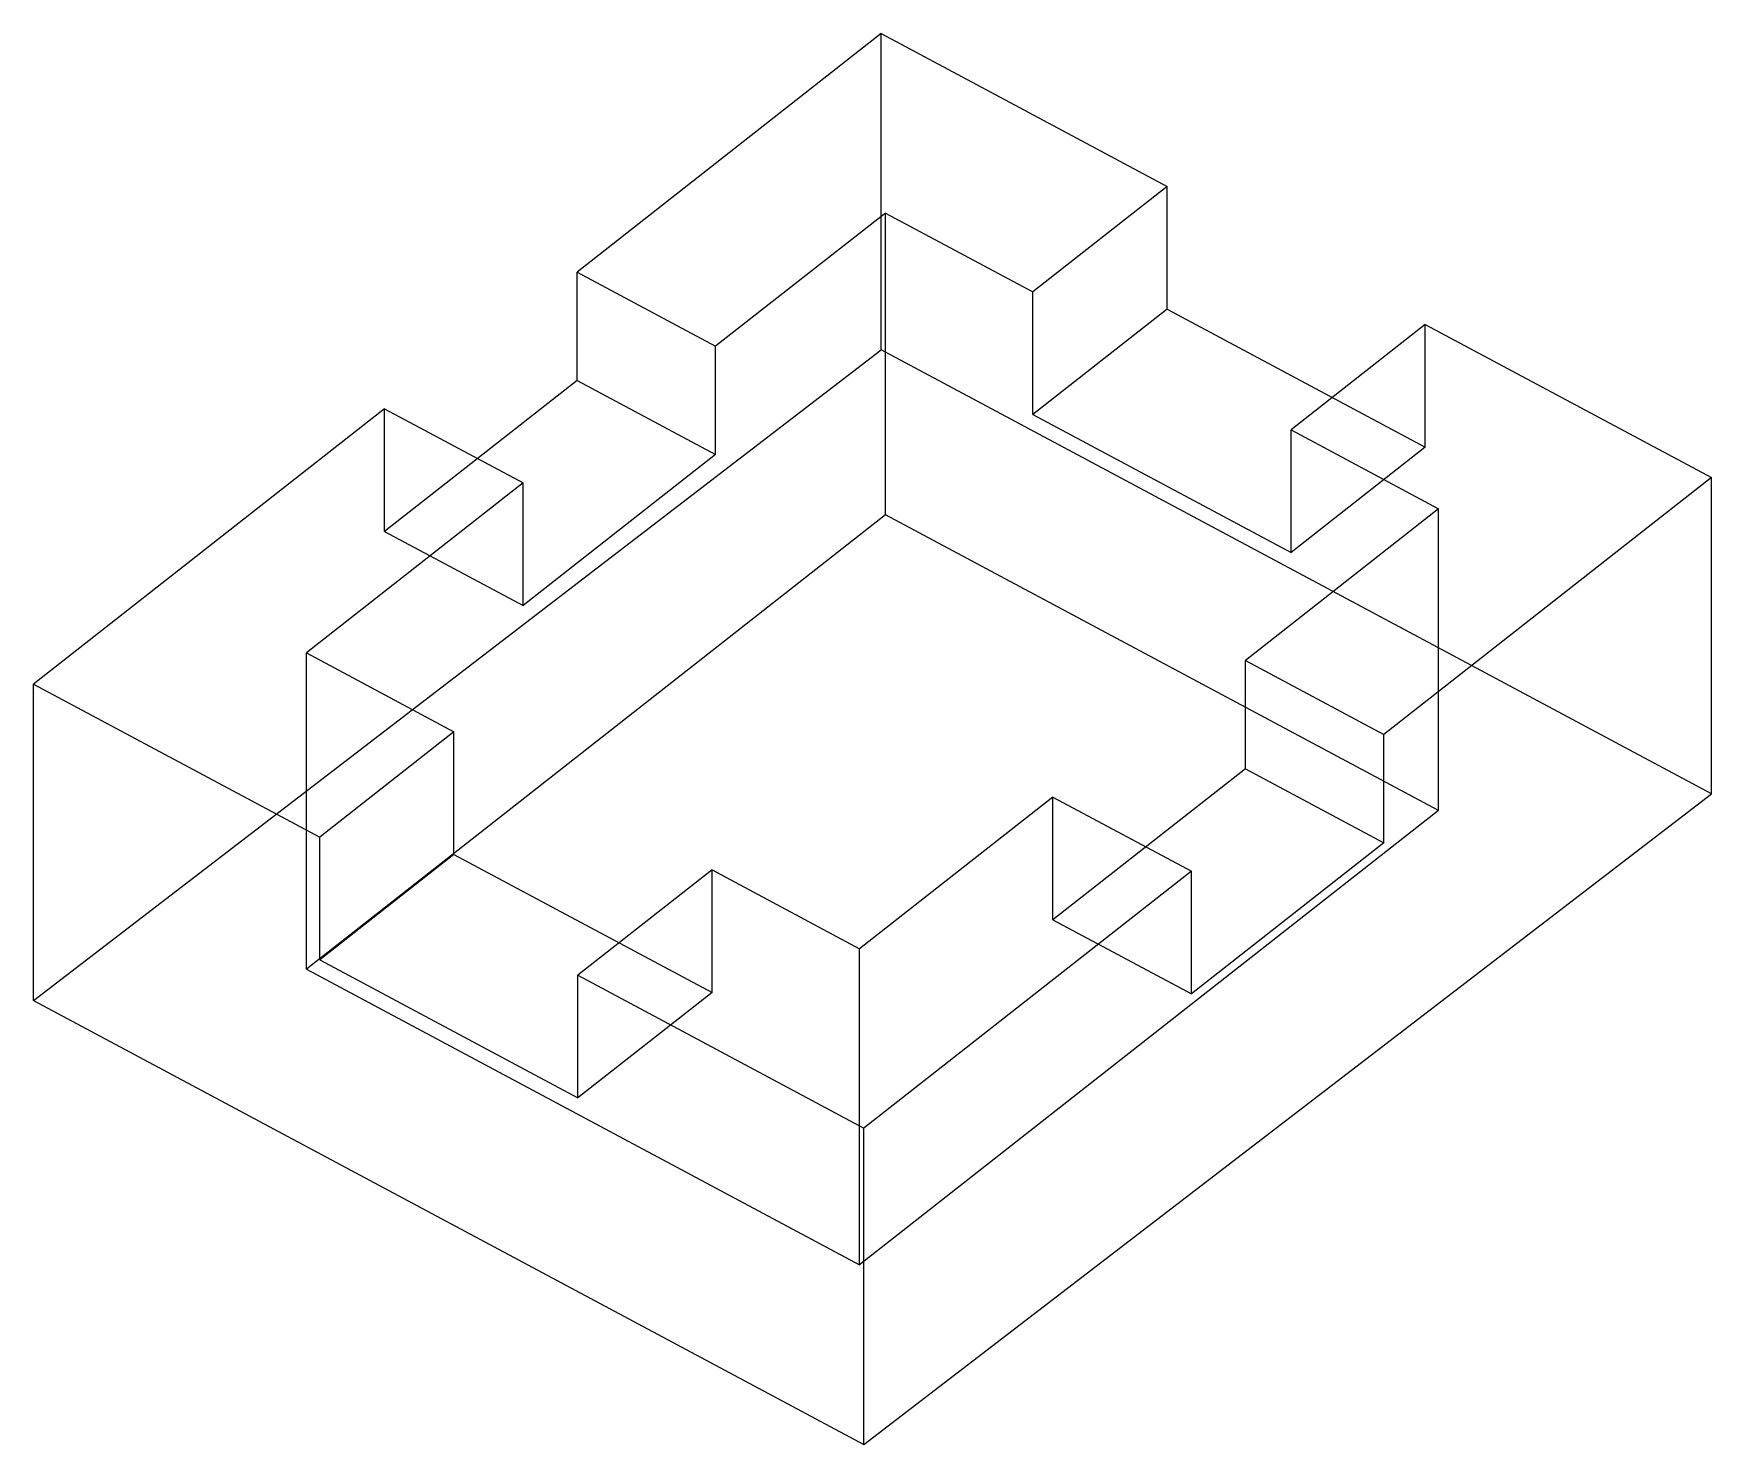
# Model space of a CAD drawing. Extents: x 200 to 357, y 117 to 249.
import ezdxf

# ---------------------------------------------------------------- set-up
doc = ezdxf.new("R2010")
doc.units = 0
doc.layers.get('0').update_dxf_attribs({"linetype": 'CONTINUOUS'})

msp = doc.modelspace()

# ---------------------------------------------------------------- linework, layer by layer
at = {"color": 7}
for p, q in [((279.451194, 248.506713), (251.101399, 226.248709)), ((279.451194, 248.506713), (306.137117, 234.234901)), ((279.451194, 219.008066), (279.451194, 248.506713)), ((306.137117, 234.234901), (293.617293, 224.40533)), ((306.137117, 222.793719), (306.137117, 234.234901)), ((279.854804, 231.765602), (264.024834, 219.337168)), ((279.854804, 231.765602), (293.617293, 224.40533)), ((279.854804, 203.615414), (279.854804, 231.765602)), ((251.101399, 216.155986), (251.101399, 226.248709)), ((251.101399, 226.248709), (264.024834, 219.337168)), ((293.617293, 212.964149), (293.617293, 224.40533)), ((306.137117, 222.793719), (293.617293, 212.964149)), ((306.137117, 222.793719), (330.207285, 209.920831)), ((330.207285, 221.362012), (317.687461, 211.532441)), ((330.207285, 221.362012), (356.893208, 207.090199)), ((330.207285, 209.920831), (330.207285, 221.362012)), ((264.024834, 209.244446), (264.024834, 219.337168)), ((200.422114, 158.309175), (279.451194, 219.008066)), ((356.893208, 177.591552), (279.451194, 219.008066)), ((251.101399, 216.155986), (233.153344, 202.0646)), ((251.101399, 216.155986), (264.024834, 209.244446)), ((233.153344, 213.505781), (200.422114, 187.807822)), ((233.153344, 213.505781), (246.076778, 206.594241)), ((233.153344, 202.0646), (233.153344, 213.505781)), ((293.617293, 212.964149), (317.687461, 200.09126)), ((317.687461, 211.532441), (331.44995, 204.172169)), ((317.687461, 200.09126), (317.687461, 211.532441)), ((330.207285, 209.920831), (317.687461, 200.09126)), ((264.024834, 209.244446), (246.076778, 195.15306)), ((246.076778, 206.594241), (225.865373, 190.725852)), ((246.076778, 195.15306), (246.076778, 206.594241)), ((356.893208, 207.090199), (326.352696, 183.112217)), ((356.893208, 177.591552), (356.893208, 207.090199)), ((279.854804, 203.615414), (225.865373, 161.227205)), ((331.44995, 176.021981), (279.854804, 203.615414)), ((331.44995, 204.172169), (313.429261, 190.023758)), ((331.44995, 176.021981), (331.44995, 204.172169)), ((233.153344, 202.0646), (246.076778, 195.15306)), ((225.865373, 190.725852), (239.627862, 183.36558)), ((225.865373, 161.227205), (225.865373, 190.725852)), ((313.429261, 179.931035), (313.429261, 190.023758)), ((313.429261, 190.023758), (326.352696, 183.112217)), ((200.422114, 158.309175), (200.422114, 187.807822)), ((200.422114, 187.807822), (227.108037, 173.536009)), ((239.627862, 183.36558), (227.108037, 173.536009)), ((239.627862, 171.924398), (239.627862, 183.36558)), ((326.352696, 173.019495), (326.352696, 183.112217)), ((313.429261, 179.931035), (295.481206, 165.839649)), ((313.429261, 179.931035), (326.352696, 173.019495)), ((295.481206, 177.28083), (277.460518, 163.132419)), ((277.864129, 116.892661), (356.893208, 177.591552)), ((295.481206, 177.28083), (308.404641, 170.36929)), ((295.481206, 165.839649), (295.481206, 177.28083)), ((331.44995, 176.021981), (277.460518, 133.633772)), ((227.108037, 162.094828), (227.108037, 173.536009)), ((326.352696, 173.019495), (308.404641, 158.928109)), ((239.627862, 171.924398), (227.108037, 162.094828)), ((239.627862, 171.924398), (263.698029, 159.05151)), ((263.698029, 170.492691), (251.178205, 160.66312)), ((263.698029, 159.05151), (263.698029, 170.492691)), ((263.698029, 170.492691), (277.460518, 163.132419)), ((308.404641, 170.36929), (277.864129, 146.391308)), ((308.404641, 158.928109), (308.404641, 170.36929)), ((295.481206, 165.839649), (308.404641, 158.928109)), ((277.460518, 133.633772), (277.460518, 163.132419)), ((225.865373, 161.227205), (277.460518, 133.633772)), ((227.108037, 162.094828), (251.178205, 149.221939)), ((251.178205, 160.66312), (277.864129, 146.391308)), ((251.178205, 149.221939), (251.178205, 160.66312)), ((200.422114, 158.309175), (277.864129, 116.892661)), ((263.698029, 159.05151), (251.178205, 149.221939)), ((277.864129, 116.892661), (277.864129, 146.391308))]:
    msp.add_line(p, q, dxfattribs=at)

doc.saveas('drawing.dxf')
